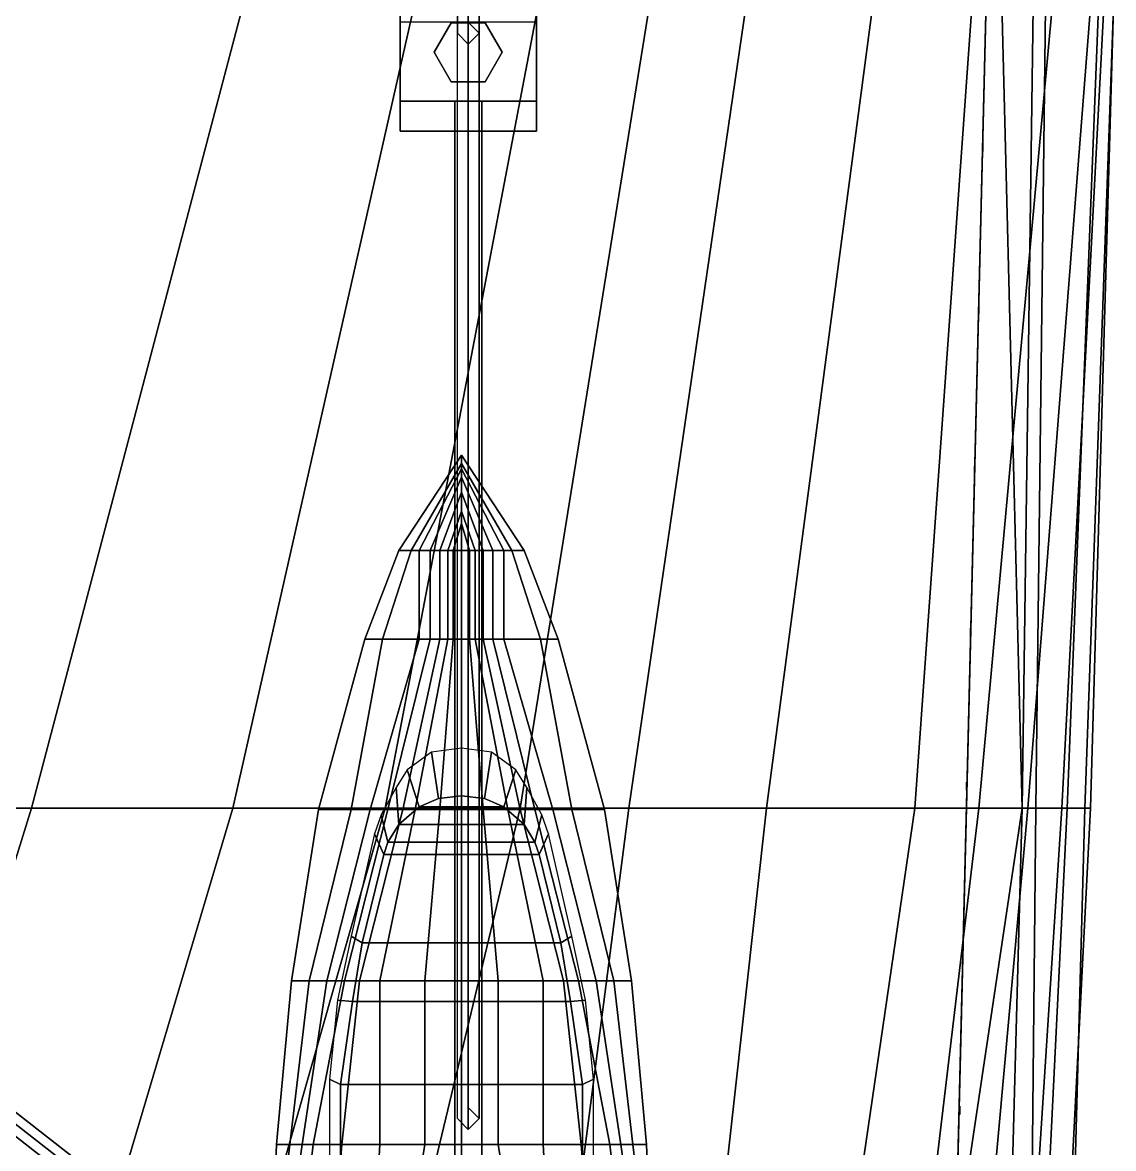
# Model space of a CAD drawing. Header units: millimetres. Extents: x -15 to 15, y -108 to 101.
# Drawn here: x 4.97 to 12.99, y -23.65 to -15.38 of the extents above; entities that cross this region are included whole.
import ezdxf

# ---------------------------------------------------------------- set-up
doc = ezdxf.new("R2010")
doc.units = ezdxf.units.MM
for name, color, linetype in [('boats', 1, 'Continuous'), ('citadelle', 3, 'Continuous'), ('platforms', 6, 'Continuous'), ('railings_mirrored', 6, 'Continuous')]:
    doc.layers.add(name, color=color, linetype=linetype)

msp = doc.modelspace()

# ---------------------------------------------------------------- linework, layer by layer
for points in [[(12.11, -12.91, 1.9), (11.83, -24.43, 1.9), (11.83, -24.43, 1.9), (12.32, -21.15, 1.9)], [(12.11, -12.91, 1.9), (12.32, -21.15, 1.9), (12.32, -21.15, 1.9), (12.4, -15.27, 1.9)], [(8.75, -14.96, 4.81), (8.75, -16.18, 4.81), (7.75, -16.18, 4.81), (7.75, -14.96, 4.81)], [(7.75, -14.96, 4.81), (7.75, -16.18, 4.81), (7.75, -15.96, 5.16), (7.75, -15.38, 5.16)], [(8.75, -15.96, 5.16), (8.75, -16.18, 4.81), (8.75, -14.96, 4.81), (8.75, -15.38, 5.16)], [(5.04, -21.15, -9.44), (0, -21.15, -9.55), (0, -15.27, -9.55), (6.59, -15.27, -9.44)], [(6.52, -21.15, -9.34), (5.04, -21.15, -9.44), (6.59, -15.27, -9.44), (7.85, -15.27, -9.34)], [(7.64, -21.15, -9.21), (6.52, -21.15, -9.34), (7.85, -15.27, -9.34), (8.76, -15.27, -9.21)], [(8.63, -21.15, -9), (7.64, -21.15, -9.21), (8.76, -15.27, -9.21), (9.58, -15.27, -9)], [(9.43, -21.15, -8.76), (8.63, -21.15, -9), (9.58, -15.27, -9), (10.29, -15.27, -8.76)], [(10.44, -21.15, -8.31), (9.43, -21.15, -8.76), (10.29, -15.27, -8.76), (11.22, -15.27, -8.31)], [(11.53, -21.15, -7.56), (10.44, -21.15, -8.31), (11.22, -15.27, -8.31), (11.95, -15.27, -7.71)], [(12, -21.15, -6.9), (11.53, -21.15, -7.56), (11.95, -15.27, -7.71), (12.54, -15.27, -6.9)], [(12.36, -21.15, -6.04), (12, -21.15, -6.9), (12.54, -15.27, -6.9), (12.82, -15.27, -6.04)], [(12.32, -21.15, 1.9), (12.42, -21.15, 1.77), (12.49, -15.27, 1.77), (12.4, -15.27, 1.9)], [(12.61, -21.15, -4.63), (12.36, -21.15, -6.04), (12.82, -15.27, -6.04), (12.92, -15.27, -4.75)], [(12.42, -21.15, 1.77), (12.78, -21.15, -2.05), (12.99, -15.27, -3.04), (12.49, -15.27, 1.77)], [(12.65, -21.15, -3.26), (12.61, -21.15, -4.63), (12.92, -15.27, -4.75), (12.88, -15.27, -3.26)], [(12.82, -21.15, -3.04), (12.65, -21.15, -3.26), (12.88, -15.27, -3.26), (12.99, -15.27, -3.04)], [(12.78, -21.15, -2.05), (12.82, -21.15, -3.04), (12.99, -15.27, -3.04)], [(7.75, -15.38, 5.16), (7.75, -15.96, 5.16), (8.75, -15.96, 5.16), (8.75, -15.38, 5.16)], [(8.125, -15.3835, 4.59), (8, -15.6, 4.59), (8, -15.6, 4.81), (8.125, -15.3835, 4.81)], [(8.375, -15.3835, 4.59), (8.125, -15.3835, 4.59), (8.125, -15.3835, 4.81), (8.375, -15.3835, 4.81)], [(8.5, -15.6, 4.59), (8.375, -15.3835, 4.59), (8.375, -15.3835, 4.81), (8.5, -15.6, 4.81)], [(8, -15.6, 4.59), (8.125, -15.8165, 4.59), (8.125, -15.8165, 4.81), (8, -15.6, 4.81)], [(8.375, -15.8165, 4.59), (8.5, -15.6, 4.59), (8.5, -15.6, 4.81), (8.375, -15.8165, 4.81)], [(8.125, -15.8165, 4.59), (8.375, -15.8165, 4.59), (8.375, -15.8165, 4.81), (8.125, -15.8165, 4.81)], [(7.75, -15.96, 5.16), (7.75, -16.18, 4.81), (8.75, -16.18, 4.81), (8.75, -15.96, 5.16)], [(8.15, -15.96, 5.16), (8.15, -24.04, 14.01), (8.35, -24.04, 14.01), (8.35, -15.96, 5.16)], [(8.15, -16.18, 4.81), (8.15, -24.25, 13.78), (8.15, -24.04, 14.01), (8.15, -15.96, 5.16)], [(8.35, -24.04, 14.01), (8.35, -24.25, 13.78), (8.35, -16.18, 4.81), (8.35, -15.96, 5.16)], [(8.35, -16.18, 4.81), (8.35, -24.25, 13.78), (8.15, -24.25, 13.78), (8.15, -16.18, 4.81)], [(3.22, -27.03, -9.44), (0, -27.03, -9.55), (0, -21.15, -9.55), (5.04, -21.15, -9.44)], [(4.77, -27.03, -9.34), (3.22, -27.03, -9.44), (5.04, -21.15, -9.44), (6.52, -21.15, -9.34)], [(5.96, -27.03, -9.21), (4.77, -27.03, -9.34), (6.52, -21.15, -9.34), (7.64, -21.15, -9.21)], [(7.22, -27.03, -9), (5.96, -27.03, -9.21), (7.64, -21.15, -9.21), (8.63, -21.15, -9)], [(8.67, -27.03, -8.63), (7.22, -27.03, -9), (8.63, -21.15, -9), (9.43, -21.15, -8.76)], [(9.79, -27.03, -8.17), (8.67, -27.03, -8.63), (9.43, -21.15, -8.76), (10.44, -21.15, -8.31)], [(10.67, -27.03, -7.56), (9.79, -27.03, -8.17), (10.44, -21.15, -8.31), (11.53, -21.15, -7.56)], [(11.3, -27.03, -6.9), (10.67, -27.03, -7.56), (11.53, -21.15, -7.56), (12, -21.15, -6.9)], [(11.83, -27.03, -6.04), (11.3, -27.03, -6.9), (12, -21.15, -6.9), (12.36, -21.15, -6.04)], [(12.23, -27.03, -4.63), (11.83, -27.03, -6.04), (12.36, -21.15, -6.04), (12.61, -21.15, -4.63)], [(12.32, -21.15, 1.9), (11.83, -24.43, 1.9), (11.83, -24.43, 1.9), (12.16, -27.03, 1.9)], [(12.16, -27.03, 1.9), (12.36, -27.03, 1.77), (12.42, -21.15, 1.77), (12.32, -21.15, 1.9)], [(12.36, -27.03, -3.26), (12.23, -27.03, -4.63), (12.61, -21.15, -4.63), (12.65, -21.15, -3.26)], [(12.52, -27.03, -3.04), (12.36, -27.03, -3.26), (12.65, -21.15, -3.26), (12.82, -21.15, -3.04)], [(12.36, -27.03, 1.77), (12.62, -27.03, -2.04), (12.78, -21.15, -2.05), (12.42, -21.15, 1.77)], [(12.62, -27.03, -2.04), (12.52, -27.03, -3.04), (12.82, -21.15, -3.04), (12.78, -21.15, -2.05)]]:
    msp.add_3dface(points)
at = {"layer": 'boats'}
for points in [[(7.83, -19.26, 6.62), (7.74, -19.26, 6.9), (8.2, -18.56, 7.02), (8.2, -18.62, 6.78)], [(7.74, -19.26, 6.9), (8.66, -19.26, 6.9), (8.2, -18.56, 7.02)], [(8.2, -18.62, 6.78), (8.2, -18.56, 7.02), (8.66, -19.26, 6.9), (8.57, -19.26, 6.62)], [(7.89, -19.26, 6.43), (7.83, -19.26, 6.62), (8.2, -18.62, 6.78), (8.2, -18.66, 6.5)], [(7.97, -19.26, 6.15), (7.89, -19.26, 6.43), (8.2, -18.66, 6.5), (8.2, -18.72, 6.19)], [(8.2, -18.66, 6.5), (8.2, -18.62, 6.78), (8.57, -19.26, 6.62), (8.51, -19.26, 6.43)], [(8.2, -18.72, 6.19), (8.2, -18.66, 6.5), (8.51, -19.26, 6.43), (8.43, -19.26, 6.15)], [(8.04, -19.26, 5.89), (7.97, -19.26, 6.15), (8.2, -18.72, 6.19), (8.2, -18.83, 5.93)], [(8.2, -18.83, 5.93), (8.2, -18.72, 6.19), (8.43, -19.26, 6.15), (8.36, -19.26, 5.89)], [(8.1, -19.26, 5.67), (8.04, -19.26, 5.89), (8.2, -18.83, 5.93), (8.2, -18.97, 5.7)], [(8.2, -18.97, 5.7), (8.2, -18.83, 5.93), (8.36, -19.26, 5.89), (8.3, -19.26, 5.67)], [(8.2, -18.97, 5.7), (8.2, -19.06, 5.62), (8.14, -19.26, 5.58), (8.1, -19.26, 5.67)], [(8.3, -19.26, 5.67), (8.26, -19.26, 5.58), (8.2, -19.06, 5.62), (8.2, -18.97, 5.7)], [(8.2, -19.06, 5.62), (8.2, -19.17, 5.52), (8.2, -19.26, 5.46), (8.14, -19.26, 5.58)], [(8.26, -19.26, 5.58), (8.2, -19.26, 5.46), (8.2, -19.17, 5.52), (8.2, -19.06, 5.62)], [(7.49, -19.91, 6.83), (8.91, -19.91, 6.83), (8.66, -19.26, 6.9), (7.74, -19.26, 6.9)], [(7.62, -19.91, 6.59), (7.49, -19.91, 6.83), (7.74, -19.26, 6.9), (7.83, -19.26, 6.62)], [(7.89, -19.91, 5.91), (7.62, -19.91, 6.59), (7.83, -19.26, 6.62), (7.89, -19.26, 6.43)], [(7.97, -19.91, 5.71), (7.89, -19.91, 5.91), (7.89, -19.26, 6.43), (7.97, -19.26, 6.15)], [(8.04, -19.91, 5.59), (7.97, -19.91, 5.71), (7.97, -19.26, 6.15), (8.04, -19.26, 5.89)], [(8.1, -19.91, 5.48), (8.04, -19.91, 5.59), (8.04, -19.26, 5.89), (8.1, -19.26, 5.67)], [(8.1, -19.26, 5.67), (8.14, -19.26, 5.58), (8.14, -19.91, 5.41), (8.1, -19.91, 5.48)], [(8.14, -19.26, 5.58), (8.2, -19.26, 5.46), (8.2, -19.91, 5.32), (8.14, -19.91, 5.41)], [(8.26, -19.91, 5.41), (8.2, -19.91, 5.32), (8.2, -19.26, 5.46), (8.26, -19.26, 5.58)], [(8.3, -19.91, 5.48), (8.26, -19.91, 5.41), (8.26, -19.26, 5.58), (8.3, -19.26, 5.67)], [(8.3, -19.26, 5.67), (8.36, -19.26, 5.89), (8.36, -19.91, 5.59), (8.3, -19.91, 5.48)], [(8.36, -19.26, 5.89), (8.43, -19.26, 6.15), (8.43, -19.91, 5.71), (8.36, -19.91, 5.59)], [(8.43, -19.26, 6.15), (8.51, -19.26, 6.43), (8.51, -19.91, 5.91), (8.43, -19.91, 5.71)], [(8.51, -19.26, 6.43), (8.57, -19.26, 6.62), (8.78, -19.91, 6.59), (8.51, -19.91, 5.91)], [(8.57, -19.26, 6.62), (8.66, -19.26, 6.9), (8.91, -19.91, 6.83), (8.78, -19.91, 6.59)], [(7.15, -21.16, 6.69), (9.25, -21.16, 6.69), (8.91, -19.91, 6.83), (7.49, -19.91, 6.83)], [(7.39, -21.16, 6.19), (7.15, -21.16, 6.69), (7.49, -19.91, 6.83), (7.62, -19.91, 6.59)], [(7.53, -21.16, 5.92), (7.39, -21.16, 6.19), (7.62, -19.91, 6.59), (7.89, -19.91, 5.91)], [(7.66, -21.16, 5.72), (7.53, -21.16, 5.92), (7.89, -19.91, 5.91), (7.97, -19.91, 5.71)], [(7.77, -21.16, 5.6), (7.66, -21.16, 5.72), (7.97, -19.91, 5.71), (8.04, -19.91, 5.59)], [(7.86, -21.16, 5.49), (7.77, -21.16, 5.6), (8.04, -19.91, 5.59), (8.1, -19.91, 5.48)], [(8.1, -19.91, 5.48), (8.14, -19.91, 5.41), (8.04, -21.16, 5.32), (7.86, -21.16, 5.49)], [(8.14, -19.91, 5.41), (8.2, -19.91, 5.32), (8.2, -21.16, 5.22), (8.04, -21.16, 5.32)], [(8.36, -21.16, 5.32), (8.2, -21.16, 5.22), (8.2, -19.91, 5.32), (8.26, -19.91, 5.41)], [(8.54, -21.16, 5.49), (8.36, -21.16, 5.32), (8.26, -19.91, 5.41), (8.3, -19.91, 5.48)], [(8.3, -19.91, 5.48), (8.36, -19.91, 5.59), (8.63, -21.16, 5.6), (8.54, -21.16, 5.49)], [(8.36, -19.91, 5.59), (8.43, -19.91, 5.71), (8.74, -21.16, 5.72), (8.63, -21.16, 5.6)], [(8.43, -19.91, 5.71), (8.51, -19.91, 5.91), (8.87, -21.16, 5.92), (8.74, -21.16, 5.72)], [(8.51, -19.91, 5.91), (8.78, -19.91, 6.59), (9.01, -21.16, 6.19), (8.87, -21.16, 5.92)], [(8.78, -19.91, 6.59), (8.91, -19.91, 6.83), (9.25, -21.16, 6.69), (9.01, -21.16, 6.19)], [(7.98, -20.74, 6.73), (7.8, -20.87, 6.72), (7.89, -21.14, 7.28), (8.03, -21.08, 7.28)], [(8.2, -20.71, 6.74), (7.98, -20.74, 6.73), (8.03, -21.08, 7.28), (8.2, -21.06, 7.28)], [(8.42, -20.74, 6.73), (8.2, -20.71, 6.74), (8.2, -21.06, 7.28), (8.37, -21.08, 7.28)], [(8.37, -21.08, 7.28), (8.51, -21.14, 7.28), (8.6, -20.87, 6.72), (8.42, -20.74, 6.73)], [(7.8, -20.87, 6.72), (7.72, -21, 6.7), (7.74, -21.27, 7.28), (7.89, -21.14, 7.28)], [(8.51, -21.14, 7.28), (8.66, -21.27, 7.28), (8.68, -21, 6.7), (8.6, -20.87, 6.72)], [(7.72, -21, 6.7), (7.61, -21.2, 6.68), (7.66, -21.4, 7.28), (7.74, -21.27, 7.28)], [(8.66, -21.27, 7.28), (8.74, -21.4, 7.28), (8.79, -21.2, 6.68), (8.68, -21, 6.7)], [(8.03, -21.08, 7.28), (7.89, -21.14, 7.28), (8.2, -21.14, 7.28), (8.2, -21.06, 7.28)], [(8.2, -21.06, 7.28), (8.2, -21.14, 7.28), (8.51, -21.14, 7.28), (8.37, -21.08, 7.28)], [(6.95, -22.42, 6.6), (9.45, -22.42, 6.6), (9.25, -21.16, 6.69), (7.15, -21.16, 6.69)], [(7.08, -22.42, 6.2), (6.95, -22.42, 6.6), (7.15, -21.16, 6.69), (7.39, -21.16, 6.19)], [(7.21, -22.42, 5.93), (7.08, -22.42, 6.2), (7.39, -21.16, 6.19), (7.53, -21.16, 5.92)], [(7.34, -22.42, 5.73), (7.21, -22.42, 5.93), (7.53, -21.16, 5.92), (7.66, -21.16, 5.72)], [(7.45, -22.42, 5.61), (7.34, -22.42, 5.73), (7.66, -21.16, 5.72), (7.77, -21.16, 5.6)], [(7.6, -22.42, 5.48), (7.45, -22.42, 5.61), (7.77, -21.16, 5.6), (7.86, -21.16, 5.49)], [(7.86, -21.16, 5.49), (8.04, -21.16, 5.32), (7.93, -22.42, 5.29), (7.6, -22.42, 5.48)], [(7.89, -21.14, 7.28), (7.74, -21.27, 7.28), (8.66, -21.27, 7.28), (8.51, -21.14, 7.28)], [(8.04, -21.16, 5.32), (8.2, -21.16, 5.22), (8.2, -22.42, 5.17), (7.93, -22.42, 5.29)], [(8.47, -22.42, 5.29), (8.2, -22.42, 5.17), (8.2, -21.16, 5.22), (8.36, -21.16, 5.32)], [(8.8, -22.42, 5.48), (8.47, -22.42, 5.29), (8.36, -21.16, 5.32), (8.54, -21.16, 5.49)], [(8.54, -21.16, 5.49), (8.63, -21.16, 5.6), (8.95, -22.42, 5.61), (8.8, -22.42, 5.48)], [(8.63, -21.16, 5.6), (8.74, -21.16, 5.72), (9.06, -22.42, 5.73), (8.95, -22.42, 5.61)], [(8.74, -21.16, 5.72), (8.87, -21.16, 5.92), (9.19, -22.42, 5.93), (9.06, -22.42, 5.73)], [(8.87, -21.16, 5.92), (9.01, -21.16, 6.19), (9.32, -22.42, 6.2), (9.19, -22.42, 5.93)], [(9.01, -21.16, 6.19), (9.25, -21.16, 6.69), (9.45, -22.42, 6.6), (9.32, -22.42, 6.2)], [(7.61, -21.2, 6.68), (7.56, -21.34, 6.67), (7.63, -21.49, 7.28), (7.66, -21.4, 7.28)], [(8.74, -21.4, 7.28), (8.77, -21.49, 7.28), (8.84, -21.34, 6.67), (8.79, -21.2, 6.68)], [(7.74, -21.27, 7.28), (7.66, -21.4, 7.28), (8.74, -21.4, 7.28), (8.66, -21.27, 7.28)], [(7.56, -21.34, 6.67), (7.39, -22.09, 6.62), (7.47, -22.14, 7.28), (7.63, -21.49, 7.28)], [(7.66, -21.4, 7.28), (7.63, -21.49, 7.28), (8.77, -21.49, 7.28), (8.74, -21.4, 7.28)], [(8.77, -21.49, 7.28), (8.93, -22.14, 7.28), (9.01, -22.09, 6.62), (8.84, -21.34, 6.67)], [(7.63, -21.49, 7.28), (7.47, -22.14, 7.28), (8.93, -22.14, 7.28), (8.77, -21.49, 7.28)], [(7.39, -22.09, 6.62), (7.29, -22.56, 6.59), (7.4, -22.57, 7.28), (7.47, -22.14, 7.28)], [(7.47, -22.14, 7.28), (7.4, -22.57, 7.28), (9, -22.57, 7.28), (8.93, -22.14, 7.28)], [(8.93, -22.14, 7.28), (9, -22.57, 7.28), (9.11, -22.56, 6.59), (9.01, -22.09, 6.62)], [(6.84, -23.62, 6.54), (9.56, -23.62, 6.54), (9.45, -22.42, 6.6), (6.95, -22.42, 6.6)], [(6.94, -23.62, 6.03), (6.84, -23.62, 6.54), (6.95, -22.42, 6.6), (7.08, -22.42, 6.2)], [(7.03, -23.62, 5.79), (6.94, -23.62, 6.03), (7.08, -22.42, 6.2), (7.21, -22.42, 5.93)], [(7.11, -23.62, 5.68), (7.03, -23.62, 5.79), (7.21, -22.42, 5.93), (7.34, -22.42, 5.73)], [(7.32, -23.62, 5.5), (7.11, -23.62, 5.68), (7.34, -22.42, 5.73), (7.45, -22.42, 5.61)], [(7.6, -23.62, 5.37), (7.32, -23.62, 5.5), (7.45, -22.42, 5.61), (7.6, -22.42, 5.48)], [(7.6, -22.42, 5.48), (7.93, -22.42, 5.29), (7.93, -23.62, 5.28), (7.6, -23.62, 5.37)], [(7.93, -22.42, 5.29), (8.2, -22.42, 5.17), (8.2, -23.62, 5.16), (7.93, -23.62, 5.28)], [(8.47, -23.62, 5.28), (8.2, -23.62, 5.16), (8.2, -22.42, 5.17), (8.47, -22.42, 5.29)], [(8.8, -23.62, 5.37), (8.47, -23.62, 5.28), (8.47, -22.42, 5.29), (8.8, -22.42, 5.48)], [(8.8, -22.42, 5.48), (8.95, -22.42, 5.61), (9.08, -23.62, 5.5), (8.8, -23.62, 5.37)], [(8.95, -22.42, 5.61), (9.06, -22.42, 5.73), (9.29, -23.62, 5.68), (9.08, -23.62, 5.5)], [(9.06, -22.42, 5.73), (9.19, -22.42, 5.93), (9.37, -23.62, 5.79), (9.29, -23.62, 5.68)], [(9.19, -22.42, 5.93), (9.32, -22.42, 6.2), (9.46, -23.62, 6.03), (9.37, -23.62, 5.79)], [(9.32, -22.42, 6.2), (9.45, -22.42, 6.6), (9.56, -23.62, 6.54), (9.46, -23.62, 6.03)], [(7.29, -22.56, 6.59), (7.23, -23.14, 6.56), (7.31, -23.18, 7.28), (7.4, -22.57, 7.28)], [(7.4, -22.57, 7.28), (7.31, -23.18, 7.28), (9.09, -23.18, 7.28), (9, -22.57, 7.28)], [(9, -22.57, 7.28), (9.09, -23.18, 7.28), (9.17, -23.14, 6.56), (9.11, -22.56, 6.59)], [(7.23, -23.14, 6.56), (7.23, -26.5, 6.43), (7.31, -26.5, 7.28), (7.31, -23.18, 7.28)], [(9.09, -23.18, 7.28), (9.09, -26.5, 7.28), (9.17, -26.5, 6.43), (9.17, -23.14, 6.56)], [(7.31, -23.18, 7.28), (7.31, -26.5, 7.28), (9.09, -26.5, 7.28), (9.09, -23.18, 7.28)], [(6.79, -24.89, 6.5), (9.61, -24.89, 6.5), (9.56, -23.62, 6.54), (6.84, -23.62, 6.54)], [(6.79, -24.89, 6.02), (6.79, -24.89, 6.5), (6.84, -23.62, 6.54), (6.94, -23.62, 6.03)], [(6.85, -24.89, 5.78), (6.79, -24.89, 6.02), (6.94, -23.62, 6.03), (7.03, -23.62, 5.79)], [(6.96, -24.89, 5.6), (6.85, -24.89, 5.78), (7.03, -23.62, 5.79), (7.11, -23.62, 5.68)], [(7.22, -24.89, 5.39), (6.96, -24.89, 5.6), (7.11, -23.62, 5.68), (7.32, -23.62, 5.5)], [(7.53, -24.89, 5.3), (7.22, -24.89, 5.39), (7.32, -23.62, 5.5), (7.6, -23.62, 5.37)], [(7.6, -23.62, 5.37), (7.93, -23.62, 5.28), (7.72, -24.89, 5.27), (7.53, -24.89, 5.3)], [(7.93, -23.62, 5.28), (8.2, -23.62, 5.16), (8.2, -24.89, 5.15), (7.72, -24.89, 5.27)], [(8.68, -24.89, 5.27), (8.2, -24.89, 5.15), (8.2, -23.62, 5.16), (8.47, -23.62, 5.28)], [(8.87, -24.89, 5.3), (8.68, -24.89, 5.27), (8.47, -23.62, 5.28), (8.8, -23.62, 5.37)], [(8.8, -23.62, 5.37), (9.08, -23.62, 5.5), (9.18, -24.89, 5.39), (8.87, -24.89, 5.3)], [(9.08, -23.62, 5.5), (9.29, -23.62, 5.68), (9.44, -24.89, 5.6), (9.18, -24.89, 5.39)], [(9.29, -23.62, 5.68), (9.37, -23.62, 5.79), (9.55, -24.89, 5.78), (9.44, -24.89, 5.6)], [(9.37, -23.62, 5.79), (9.46, -23.62, 6.03), (9.61, -24.89, 6.02), (9.55, -24.89, 5.78)], [(9.46, -23.62, 6.03), (9.56, -23.62, 6.54), (9.61, -24.89, 6.5), (9.61, -24.89, 6.02)]]:
    msp.add_3dface(points, dxfattribs=at)
at = {"layer": 'citadelle'}
for points in [[(12.11, -12.91, 4.59), (-12.11, -12.91, 4.59), (-11.83, -24.43, 4.59), (11.83, -24.43, 4.59)], [(12.11, -12.91, 1.9), (12.11, -12.91, 4.59), (11.8317, -24.36, 4.59), (11.8317, -24.36, 1.9)]]:
    msp.add_3dface(points, dxfattribs=at)
at = {"layer": 'platforms'}
for points in [[(1.12, -20.5, 29.47), (1.0769, -20.5552, 29.4), (7.1367, -25.2896, 29.4), (7.1798, -25.2344, 29.47)], [(1.0769, -20.5552, 29.4), (1.12, -20.5, 29.33), (7.1798, -25.2344, 29.33), (7.1367, -25.2896, 29.4)], [(1.12, -20.5, 29.33), (1.1631, -20.4448, 29.4), (7.2229, -25.1793, 29.4), (7.1798, -25.2344, 29.33)], [(1.1631, -20.4448, 29.4), (1.12, -20.5, 29.47), (7.1798, -25.2344, 29.47), (7.2229, -25.1793, 29.4)]]:
    msp.add_3dface(points, dxfattribs=at)
at = {"layer": 'railings_mirrored'}
for points in [[(11.83, -24.43, 5.31), (12.11, -12.91, 5.31), (12.11, -12.91, 5.38), (11.83, -24.43, 5.38)], [(11.83, -24.43, 5.38), (12.11, -12.91, 5.38), (12.11, -12.91, 5.31), (11.83, -24.43, 5.31)], [(11.83, -24.43, 5.8), (12.11, -12.91, 5.8), (12.11, -12.91, 5.73), (11.83, -24.43, 5.73)], [(11.83, -24.43, 5.73), (12.11, -12.91, 5.73), (12.11, -12.91, 5.8), (11.83, -24.43, 5.8)], [(12.03, -16.27, 4.59), (12.03, -16.27, 5.73), (12.03, -16.33, 5.73), (12.03, -16.33, 4.59)], [(12.03, -16.33, 4.59), (12.03, -16.33, 5.73), (12.03, -16.27, 5.73), (12.03, -16.27, 4.59)], [(12, -17.52, 4.59), (12, -17.52, 5.73), (12, -17.46, 5.73), (12, -17.46, 4.59)], [(12, -17.46, 4.59), (12, -17.46, 5.73), (12, -17.52, 5.73), (12, -17.52, 4.59)], [(11.97, -18.7, 4.59), (11.97, -18.7, 5.73), (11.97, -18.64, 5.73), (11.97, -18.64, 4.59)], [(11.97, -18.64, 4.59), (11.97, -18.64, 5.73), (11.97, -18.7, 5.73), (11.97, -18.7, 4.59)], [(11.94, -19.89, 4.59), (11.94, -19.89, 5.73), (11.94, -19.83, 5.73), (11.94, -19.83, 4.59)], [(11.94, -19.83, 4.59), (11.94, -19.83, 5.73), (11.94, -19.89, 5.73), (11.94, -19.89, 4.59)], [(11.91, -21.02, 4.59), (11.91, -21.02, 5.73), (11.91, -20.96, 5.73), (11.91, -20.96, 4.59)], [(11.91, -20.96, 4.59), (11.91, -20.96, 5.73), (11.91, -21.02, 5.73), (11.91, -21.02, 4.59)], [(11.88, -22.21, 4.59), (11.88, -22.21, 5.73), (11.88, -22.15, 5.73), (11.88, -22.15, 4.59)], [(11.88, -22.15, 4.59), (11.88, -22.15, 5.73), (11.88, -22.21, 5.73), (11.88, -22.21, 4.59)], [(11.86, -23.34, 4.59), (11.86, -23.34, 5.73), (11.86, -23.4, 5.73), (11.86, -23.4, 4.59)], [(11.86, -23.4, 4.59), (11.86, -23.4, 5.73), (11.86, -23.34, 5.73), (11.86, -23.34, 4.59)]]:
    msp.add_3dface(points, dxfattribs=at)

# ---------------------------------------------------------------- meshes
mesh = msp.add_polymesh((2, 4), dxfattribs=dict(n_close=True))
for k, corner in enumerate([(8.17, -15.46, 5.16), (8.25, -15.54, 5.16), (8.33, -15.46, 5.16), (8.25, -15.38, 5.16), (8.17, -14.23, 7.52), (8.25, -14.31, 7.52), (8.33, -14.23, 7.52), (8.25, -14.15, 7.52)]):
    mesh.set_mesh_vertex(divmod(k, 4), corner)
mesh = msp.add_polymesh((2, 4), dxfattribs=dict(n_close=True))
for k, corner in enumerate([(8.17, -14.23, 7.52), (8.25, -14.31, 7.52), (8.33, -14.23, 7.52), (8.25, -14.15, 7.52), (8.17, -23.43, 13.42), (8.25, -23.51, 13.36), (8.33, -23.43, 13.42), (8.25, -23.35, 13.47)]):
    mesh.set_mesh_vertex(divmod(k, 4), corner)

doc.saveas('drawing.dxf')
